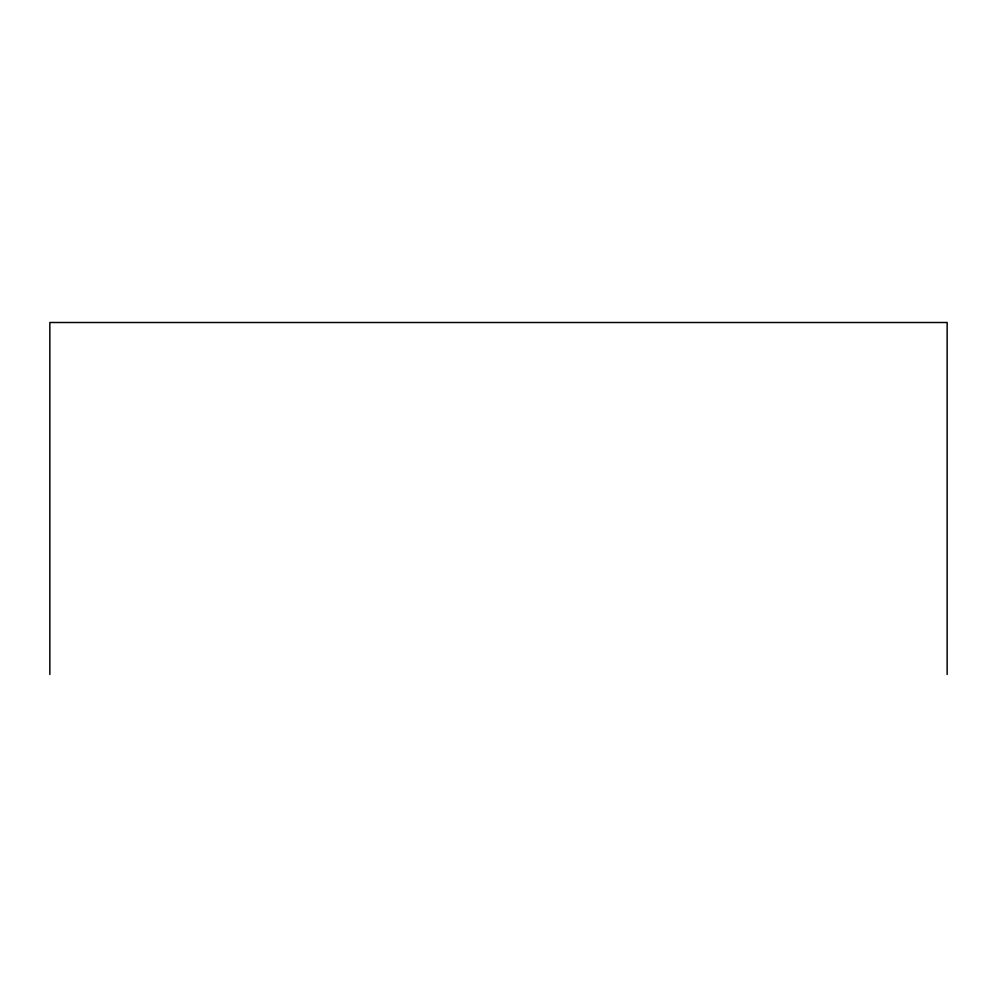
<?xml version="1.0" encoding="UTF-8"?>
<svg xmlns="http://www.w3.org/2000/svg" width="997" height="997" viewBox="0 0 997 997"><rect width="100%" height="100%" fill="white"/><g stroke="black" fill="none" stroke-linecap="round" stroke-linejoin="round"><path stroke-width="1.5" d="M947.15 674.495L947.15 322.505L49.85 322.505L49.85 674.495"/></g></svg>
